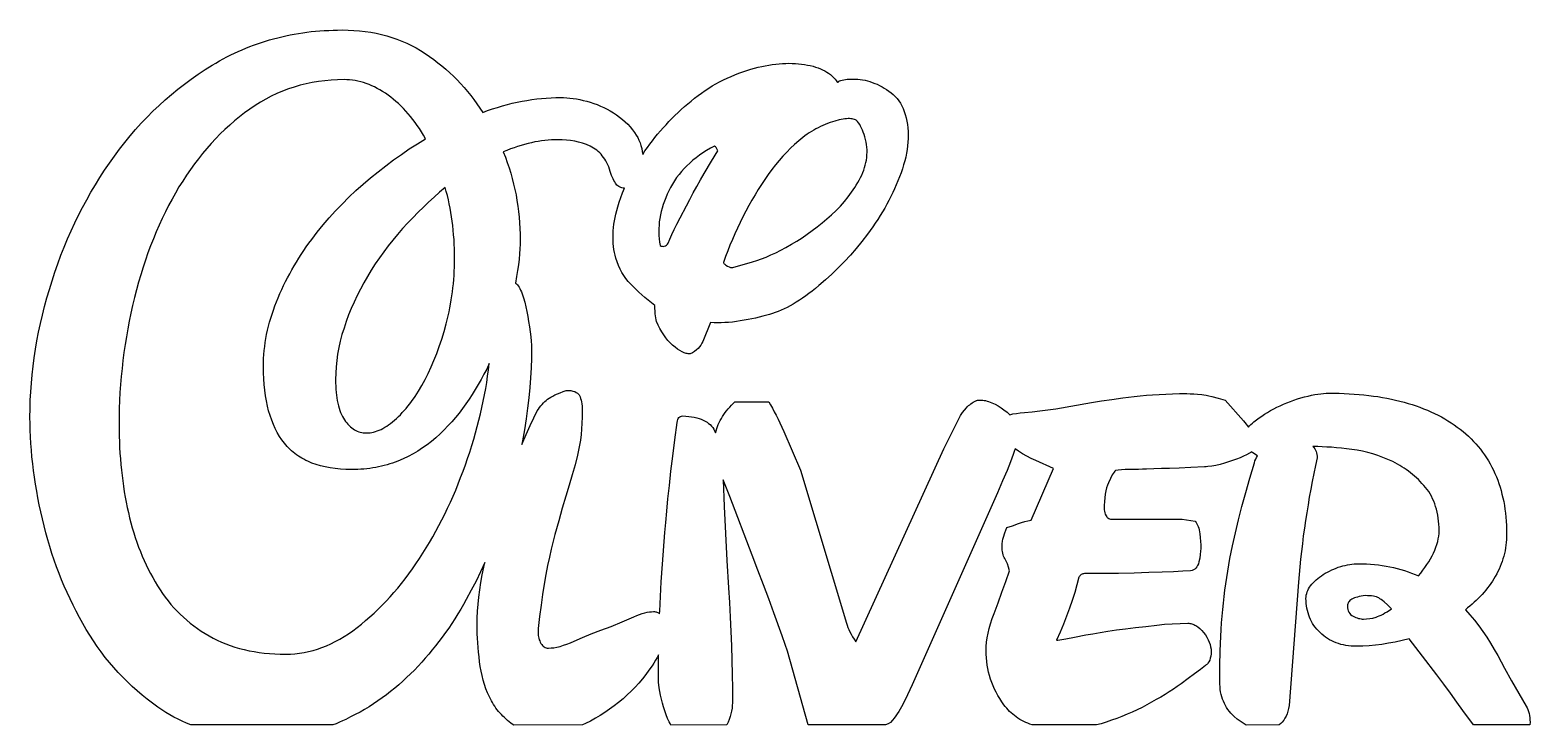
# Model space of a CAD drawing. Extents: x 6 to 176, y 4 to 82.
import ezdxf

# ---------------------------------------------------------------- set-up
doc = ezdxf.new("R2010")
doc.units = 0
doc.layers.add('CAMADA_1', color=18, linetype='CONTINUOUS')

msp = doc.modelspace()

# ---------------------------------------------------------------- linework, layer by layer
at = {"layer": 'CAMADA_1'}
for points in [[(57.44, 22.12), (56.95, 21.06), (56.44, 20.01), (55.9, 18.97), (55.34, 17.93), (55.03, 17.37), (54.71, 16.82), (54.38, 16.28), (54.04, 15.74), (53.7, 15.21), (53.35, 14.69), (52.99, 14.18), (52.62, 13.67), (52.25, 13.18), (51.87, 12.69), (51.49, 12.21), (51.1, 11.74), (50.7, 11.27), (50.29, 10.81), (49.88, 10.36), (49.46, 9.92), (49.03, 9.49), (48.59, 9.07), (48.15, 8.66), (47.7, 8.26), (47.24, 7.87), (46.77, 7.5), (46.3, 7.13), (45.82, 6.78), (45.33, 6.44), (44.84, 6.1), (44.34, 5.78), (43.83, 5.48), (43.31, 5.18), (42.78, 4.89), (42.25, 4.62), (41.71, 4.35), (41.34, 4.18), (40.97, 4.02), (40.6, 3.86), (40.22, 3.72), (24.17, 3.72), (23.68, 3.92), (23.19, 4.14), (22.72, 4.37), (22.25, 4.61), (21.78, 4.87), (21.33, 5.14), (20.88, 5.43), (20.44, 5.73), (19.83, 6.17), (19.23, 6.62), (18.65, 7.09), (18.08, 7.57), (17.52, 8.07), (16.98, 8.59), (16.45, 9.11), (15.94, 9.66), (15.44, 10.21), (14.95, 10.79), (14.48, 11.37), (14.02, 11.98), (13.57, 12.59), (13.14, 13.23), (12.72, 13.87), (12.32, 14.54), (11.93, 15.21), (11.55, 15.89), (11.18, 16.58), (10.83, 17.28), (10.49, 17.98), (10.16, 18.7), (9.84, 19.42), (9.53, 20.15), (9.24, 20.88), (8.96, 21.63), (8.7, 22.38), (8.44, 23.14), (8.2, 23.91), (7.97, 24.69), (7.75, 25.47), (7.55, 26.26), (7.35, 27.06), (7.17, 27.85), (7, 28.63), (6.85, 29.42), (6.71, 30.2), (6.58, 30.98), (6.46, 31.75), (6.35, 32.52), (6.26, 33.29), (6.18, 34.05), (6.11, 34.81), (6.05, 35.57), (6.01, 36.33), (5.98, 37.08), (5.96, 37.82), (5.95, 38.57), (5.96, 39.52), (5.99, 40.48), (6.04, 41.44), (6.11, 42.4), (6.2, 43.36), (6.3, 44.32), (6.43, 45.28), (6.58, 46.25), (6.74, 47.21), (6.93, 48.18), (7.13, 49.15), (7.36, 50.12), (7.6, 51.09), (7.86, 52.06), (8.15, 53.03), (8.45, 54.01), (8.77, 54.98), (9.1, 55.93), (9.45, 56.88), (9.82, 57.81), (10.21, 58.74), (10.61, 59.65), (11.02, 60.55), (11.46, 61.43), (11.91, 62.31), (12.37, 63.17), (12.85, 64.03), (13.35, 64.87), (13.86, 65.7), (14.39, 66.52), (14.94, 67.32), (15.5, 68.12), (16.08, 68.9), (16.67, 69.66), (17.28, 70.4), (17.91, 71.13), (18.55, 71.84), (19.2, 72.52), (19.87, 73.2), (20.56, 73.85), (21.26, 74.48), (21.97, 75.1), (22.7, 75.7), (23.45, 76.27), (24.21, 76.84), (24.99, 77.38), (25.78, 77.9), (26.59, 78.41), (27, 78.65), (27.41, 78.89), (27.83, 79.12), (28.25, 79.34), (28.67, 79.56), (29.1, 79.76), (29.52, 79.96), (29.96, 80.15), (30.39, 80.33), (30.83, 80.51), (31.27, 80.68), (31.72, 80.83), (32.16, 80.99), (32.61, 81.13), (33.07, 81.27), (33.53, 81.39), (33.99, 81.51), (34.45, 81.63), (34.92, 81.73), (35.39, 81.83), (35.86, 81.92), (36.34, 82), (36.82, 82.07), (37.3, 82.14), (37.79, 82.2), (38.28, 82.25), (38.77, 82.29), (39.27, 82.33), (39.77, 82.35), (40.27, 82.37), (40.78, 82.38), (41.29, 82.39), (41.96, 82.38), (42.62, 82.35), (43.26, 82.3), (43.9, 82.22), (44.53, 82.13), (45.14, 82.02), (45.75, 81.88), (46.34, 81.73), (46.92, 81.55), (47.49, 81.35), (48.05, 81.13), (48.6, 80.9), (49.13, 80.64), (49.66, 80.36), (50.17, 80.06), (50.68, 79.74), (51.17, 79.4), (51.65, 79.05), (52.12, 78.69), (52.58, 78.32), (53.02, 77.94), (53.46, 77.55), (53.88, 77.15), (54.3, 76.74), (54.7, 76.32), (55.09, 75.88), (55.47, 75.44), (55.84, 74.98), (56.2, 74.52), (56.54, 74.04), (56.88, 73.55), (57.2, 73.05), (57.76, 73.26), (58.31, 73.45), (58.87, 73.63), (59.43, 73.79), (59.99, 73.95), (60.54, 74.09), (61.1, 74.21), (61.66, 74.32), (62.21, 74.42), (62.76, 74.51), (63.31, 74.58), (63.86, 74.64), (64.4, 74.69), (64.94, 74.72), (65.47, 74.74), (66.01, 74.75), (66.35, 74.74), (66.71, 74.72), (67.07, 74.69), (67.44, 74.64), (67.81, 74.58), (68.2, 74.51), (68.58, 74.42), (68.98, 74.32), (69.37, 74.21), (69.76, 74.08), (70.15, 73.94), (70.53, 73.78), (70.9, 73.61), (71.28, 73.42), (71.64, 73.22), (72, 73), (72.35, 72.77), (72.69, 72.52), (73.01, 72.26), (73.31, 71.99), (73.61, 71.71), (73.88, 71.41), (74.14, 71.1), (74.39, 70.77), (74.57, 70.5), (74.74, 70.21), (74.88, 69.92), (75.01, 69.62), (75.11, 69.3), (75.2, 68.98), (75.26, 68.65), (75.31, 68.31), (75.57, 68.71), (75.85, 69.09), (76.12, 69.48), (76.41, 69.85), (76.7, 70.22), (77, 70.59), (77.31, 70.96), (77.63, 71.31), (77.95, 71.67), (78.28, 72.02), (78.62, 72.37), (78.96, 72.71), (79.32, 73.05), (79.67, 73.38), (80.04, 73.71), (80.41, 74.03), (80.8, 74.35), (81.18, 74.66), (81.57, 74.96), (81.97, 75.25), (82.37, 75.53), (82.78, 75.79), (83.19, 76.05), (83.6, 76.29), (84.02, 76.52), (84.45, 76.74), (84.88, 76.95), (85.31, 77.14), (85.75, 77.33), (86.19, 77.5), (86.64, 77.66), (87.09, 77.81), (87.54, 77.95), (87.96, 78.06), (88.38, 78.17), (88.78, 78.26), (89.19, 78.34), (89.58, 78.42), (89.98, 78.48), (90.37, 78.53), (90.75, 78.56), (91.13, 78.59), (91.5, 78.61), (91.87, 78.62), (92.23, 78.61), (92.59, 78.6), (92.94, 78.57), (93.29, 78.53), (93.63, 78.48), (93.96, 78.42), (94.28, 78.36), (94.59, 78.28), (94.88, 78.19), (95.16, 78.1), (95.43, 78), (95.68, 77.88), (95.92, 77.76), (96.15, 77.63), (96.36, 77.49), (96.56, 77.34), (96.74, 77.18), (96.92, 77.02), (97.08, 76.84), (97.22, 76.66), (97.36, 76.46), (97.4, 76.48), (97.44, 76.5), (97.47, 76.53), (97.49, 76.56), (97.52, 76.59), (97.57, 76.62), (97.64, 76.65), (97.73, 76.68), (97.89, 76.72), (98.07, 76.76), (98.26, 76.79), (98.46, 76.81), (98.9, 76.83), (99.4, 76.83), (99.67, 76.82), (99.94, 76.79), (100.2, 76.75), (100.48, 76.7), (100.75, 76.63), (101.03, 76.55), (101.3, 76.46), (101.58, 76.35), (101.86, 76.24), (102.13, 76.1), (102.4, 75.96), (102.66, 75.81), (102.92, 75.64), (103.17, 75.47), (103.42, 75.28), (103.66, 75.07), (103.89, 74.86), (104.11, 74.62), (104.3, 74.37), (104.48, 74.1), (104.64, 73.8), (104.79, 73.49), (104.92, 73.17), (105.03, 72.82), (105.13, 72.45), (105.21, 72.07), (105.27, 71.69), (105.32, 71.3), (105.35, 70.9), (105.36, 70.5), (105.36, 70.1), (105.33, 69.69), (105.3, 69.28), (105.24, 68.86), (105.17, 68.43), (105.08, 68), (104.97, 67.56), (104.85, 67.12), (104.71, 66.67), (104.55, 66.22), (104.38, 65.77), (104.2, 65.32), (104.01, 64.87), (103.82, 64.42), (103.61, 63.98), (103.39, 63.54), (103.17, 63.1), (102.94, 62.67), (102.7, 62.23), (102.44, 61.8), (102.18, 61.38), (101.92, 60.95), (101.64, 60.53), (101.35, 60.11), (101.06, 59.69), (100.75, 59.28), (100.12, 58.46), (99.48, 57.67), (98.82, 56.91), (98.14, 56.17), (97.44, 55.45), (96.73, 54.76), (96, 54.09), (95.25, 53.45), (94.88, 53.14), (94.5, 52.84), (94.13, 52.56), (93.77, 52.3), (93.41, 52.04), (93.05, 51.8), (92.7, 51.58), (92.34, 51.37), (92, 51.17), (91.66, 50.99), (91.32, 50.82), (90.98, 50.67), (90.65, 50.53), (90.32, 50.4), (90, 50.29), (89.68, 50.19), (88.9, 49.98), (88.08, 49.78), (87.23, 49.61), (86.35, 49.45), (85.91, 49.39), (85.47, 49.33), (85.04, 49.29), (84.62, 49.26), (84.2, 49.24), (83.79, 49.23), (83.39, 49.24), (82.99, 49.26), (82.11, 47.13), (82.01, 46.92), (81.89, 46.71), (81.74, 46.52), (81.58, 46.34), (81.39, 46.17), (81.18, 46.01), (80.95, 45.86), (80.69, 45.73), (80.58, 45.73), (80.47, 45.74), (80.36, 45.75), (80.24, 45.78), (80, 45.85), (79.76, 45.95), (79.5, 46.09), (79.24, 46.26), (78.98, 46.47), (78.7, 46.7), (78.43, 46.96), (78.17, 47.24), (77.92, 47.55), (77.69, 47.87), (77.47, 48.22), (77.26, 48.58), (77.06, 48.97), (76.88, 49.38), (76.83, 49.59), (76.79, 49.81), (76.75, 50.04), (76.73, 50.27), (76.69, 51.2), (76.3, 51.5), (75.93, 51.8), (75.57, 52.11), (75.22, 52.41), (74.89, 52.71), (74.56, 53.01), (74.25, 53.31), (73.95, 53.61), (73.67, 53.92), (73.41, 54.25), (73.17, 54.59), (72.95, 54.95), (72.75, 55.33), (72.57, 55.72), (72.41, 56.13), (72.28, 56.56), (72.19, 56.88), (72.12, 57.2), (72.06, 57.54), (72.02, 57.87), (71.98, 58.22), (71.96, 58.57), (71.96, 58.92), (71.96, 59.28), (71.98, 59.65), (72.02, 60.02), (72.06, 60.39), (72.12, 60.77), (72.19, 61.16), (72.28, 61.55), (72.38, 61.95), (72.49, 62.36), (72.65, 62.89), (72.83, 63.42), (73.03, 63.95), (73.24, 64.48), (73.09, 64.5), (72.95, 64.53), (72.82, 64.57), (72.7, 64.63), (72.59, 64.69), (72.49, 64.76), (72.4, 64.84), (72.32, 64.93), (72.23, 65.06), (72.14, 65.2), (72.05, 65.36), (71.96, 65.53), (71.79, 65.92), (71.63, 66.37), (71.55, 66.63), (71.46, 66.88), (71.36, 67.11), (71.25, 67.34), (71.13, 67.56), (71.01, 67.76), (70.88, 67.96), (70.74, 68.14), (70.59, 68.32), (70.44, 68.48), (70.28, 68.63), (70.11, 68.77), (69.93, 68.91), (69.74, 69.02), (69.55, 69.13), (69.35, 69.23), (68.93, 69.41), (68.5, 69.56), (68.06, 69.68), (67.61, 69.79), (67.15, 69.87), (66.67, 69.93), (66.19, 69.96), (65.69, 69.97), (65.33, 69.97), (64.97, 69.95), (64.6, 69.93), (64.23, 69.89), (63.86, 69.84), (63.48, 69.78), (63.1, 69.71), (62.72, 69.63), (62.33, 69.54), (61.94, 69.44), (61.55, 69.32), (61.15, 69.2), (60.75, 69.06), (60.35, 68.92), (59.94, 68.76), (59.53, 68.6), (59.77, 68), (59.98, 67.4), (60.18, 66.79), (60.37, 66.18), (60.54, 65.57), (60.7, 64.95), (60.84, 64.34), (60.97, 63.71), (61.08, 63.09), (61.18, 62.46), (61.26, 61.83), (61.33, 61.19), (61.38, 60.56), (61.41, 59.92), (61.44, 59.27), (61.44, 58.62), (61.44, 58.13), (61.41, 57.6), (61.37, 57.04), (61.31, 56.45), (61.24, 55.82), (61.15, 55.16), (61.04, 54.47), (60.91, 53.74), (61.02, 53.65), (61.12, 53.55), (61.22, 53.42), (61.31, 53.28), (61.4, 53.12), (61.49, 52.94), (61.58, 52.74), (61.66, 52.52), (61.81, 52.06), (61.95, 51.57), (62.07, 51.05), (62.19, 50.51), (62.29, 49.94), (62.39, 49.38), (62.48, 48.8), (62.56, 48.22), (62.63, 47.67), (62.68, 47.16), (62.71, 46.71), (62.72, 46.31), (62.71, 45.24), (62.67, 44.15), (62.61, 43.03), (62.52, 41.9), (62.41, 40.74), (62.27, 39.56), (62.11, 38.36), (61.92, 37.14), (61.78, 36.29), (61.62, 35.45), (62.1, 36.59), (62.56, 37.6), (62.98, 38.49), (63.37, 39.26), (63.5, 39.46), (63.64, 39.66), (63.78, 39.84), (63.93, 40.01), (64.07, 40.17), (64.22, 40.32), (64.38, 40.46), (64.54, 40.58), (64.71, 40.7), (64.91, 40.83), (65.13, 40.95), (65.38, 41.08), (65.66, 41.2), (65.97, 41.33), (66.3, 41.46), (66.66, 41.59), (66.94, 41.58), (67.19, 41.56), (67.41, 41.51), (67.61, 41.45), (67.78, 41.36), (67.86, 41.32), (67.93, 41.26), (67.99, 41.21), (68.05, 41.15), (68.1, 41.08), (68.14, 41.01), (68.22, 40.85), (68.28, 40.68), (68.34, 40.49), (68.38, 40.28), (68.42, 40.05), (68.44, 39.81), (68.46, 39.54), (68.46, 39.26), (68.45, 38.55), (68.43, 37.87), (68.39, 37.21), (68.33, 36.58), (68.25, 35.97), (68.16, 35.38), (68.05, 34.81), (67.93, 34.27), (67.65, 33.18), (67.33, 32.04), (66.99, 30.85), (66.6, 29.6), (66.2, 28.27), (65.8, 26.83), (65.38, 25.28), (64.96, 23.61), (64.75, 22.71), (64.55, 21.75), (64.35, 20.73), (64.16, 19.64), (63.98, 18.49), (63.81, 17.27), (63.64, 15.99), (63.47, 14.64), (63.47, 14.22), (63.48, 14.04), (63.49, 13.86), (63.52, 13.69), (63.55, 13.53), (63.6, 13.37), (63.65, 13.22), (63.72, 13.08), (63.79, 12.95), (63.88, 12.82), (63.96, 12.71), (64.06, 12.62), (64.16, 12.55), (64.27, 12.49), (64.39, 12.45), (64.51, 12.42), (64.64, 12.41), (64.94, 12.43), (65.26, 12.46), (65.6, 12.53), (65.95, 12.61), (66.33, 12.73), (66.72, 12.86), (67.13, 13.02), (67.56, 13.21), (68.48, 13.61), (69.48, 14.02), (70.57, 14.43), (71.75, 14.85), (72.97, 15.4), (74.3, 15.97), (74.63, 16.11), (74.95, 16.22), (75.26, 16.32), (75.54, 16.41), (75.81, 16.47), (76.07, 16.52), (76.3, 16.54), (76.52, 16.55), (76.63, 16.55), (76.74, 16.54), (76.83, 16.52), (76.92, 16.49), (77.01, 16.45), (77.09, 16.4), (77.16, 16.35), (77.23, 16.29), (77.24, 16.58), (77.4, 19.92), (77.56, 21.9), (77.82, 25.49), (77.91, 26.65), (78.03, 27.92), (78.17, 29.31), (78.33, 30.81), (78.51, 32.43), (78.72, 34.16), (78.95, 36), (79.2, 37.96), (79.24, 38.13), (79.28, 38.28), (79.34, 38.41), (79.41, 38.52), (79.5, 38.6), (79.6, 38.65), (79.71, 38.69), (79.84, 38.7), (80.19, 38.68), (80.52, 38.65), (80.84, 38.61), (81.14, 38.56), (81.42, 38.49), (81.69, 38.41), (81.94, 38.32), (82.17, 38.22), (82.39, 38.11), (82.59, 37.99), (82.77, 37.85), (82.94, 37.71), (83.09, 37.55), (83.23, 37.38), (83.35, 37.2), (83.45, 37), (83.54, 36.78), (83.61, 37.03), (83.69, 37.27), (83.77, 37.5), (83.87, 37.74), (83.98, 37.97), (84.09, 38.2), (84.22, 38.42), (84.35, 38.64), (84.49, 38.86), (84.65, 39.07), (84.81, 39.28), (84.98, 39.49), (85.16, 39.7), (85.35, 39.9), (85.54, 40.1), (85.75, 40.29), (89.57, 40.29), (89.78, 39.94), (90, 39.57), (90.21, 39.18), (90.42, 38.77), (90.63, 38.34), (90.84, 37.9), (91.27, 36.95), (93.18, 32.55), (98.38, 15.25), (98.44, 15.01), (98.52, 14.76), (98.63, 14.51), (98.75, 14.24), (98.89, 13.98), (99.05, 13.7), (99.24, 13.42), (99.44, 13.13), (109.41, 34.99), (111.11, 38.38), (111.3, 38.74), (111.51, 39.07), (111.73, 39.36), (111.96, 39.63), (112.08, 39.75), (112.2, 39.87), (112.33, 39.97), (112.46, 40.07), (112.6, 40.17), (112.73, 40.25), (112.88, 40.33), (113.02, 40.4), (113.05, 40.42), (113.09, 40.44), (113.21, 40.48), (113.36, 40.5), (113.55, 40.5), (113.69, 40.5), (113.83, 40.48), (113.98, 40.46), (114.13, 40.43), (114.3, 40.38), (114.47, 40.33), (114.82, 40.19), (115.19, 40.02), (115.54, 39.83), (115.88, 39.62), (116.2, 39.39), (116.55, 39.11), (116.88, 38.83), (117.22, 38.92), (117.61, 38.99), (118.05, 39.05), (118.54, 39.1), (119.4, 39.17), (120.27, 39.26), (121.17, 39.38), (122.09, 39.52), (126.12, 40.21), (127.24, 40.4), (128.42, 40.57), (129.65, 40.74), (130.95, 40.9), (131.62, 40.98), (132.32, 41.04), (133.03, 41.1), (133.76, 41.14), (134.51, 41.18), (135.29, 41.2), (136.08, 41.22), (136.89, 41.22), (137.28, 41.21), (137.69, 41.19), (138.13, 41.16), (138.59, 41.12), (138.84, 41.08), (139.11, 41.04), (139.41, 40.98), (139.73, 40.9), (140.44, 40.72), (141.24, 40.48), (143.31, 38.14), (143.62, 37.78), (143.75, 37.6), (143.88, 37.42), (144.01, 37.58), (144.16, 37.73), (144.32, 37.89), (144.5, 38.04), (144.79, 38.26), (145.08, 38.48), (145.39, 38.69), (145.71, 38.9), (146.04, 39.1), (146.38, 39.3), (146.74, 39.49), (147.1, 39.68), (147.48, 39.86), (147.86, 40.03), (148.24, 40.19), (148.63, 40.35), (149.02, 40.49), (149.42, 40.62), (149.82, 40.74), (150.23, 40.85), (150.63, 40.95), (151.02, 41.04), (151.38, 41.11), (151.73, 41.17), (152.06, 41.21), (152.37, 41.25), (152.66, 41.27), (152.94, 41.27), (153.54, 41.27), (154.13, 41.26), (154.71, 41.24), (155.28, 41.21), (155.85, 41.17), (156.4, 41.13), (156.95, 41.08), (157.49, 41.02), (158.02, 40.95), (158.54, 40.88), (159.06, 40.79), (159.56, 40.7), (160.06, 40.6), (160.54, 40.49), (161.02, 40.38), (161.49, 40.25), (161.95, 40.12), (162.41, 39.98), (162.85, 39.83), (163.29, 39.68), (163.71, 39.51), (164.13, 39.34), (164.54, 39.16), (164.94, 38.98), (165.34, 38.78), (165.72, 38.58), (166.1, 38.37), (166.46, 38.15), (166.82, 37.92), (167.17, 37.68), (167.51, 37.44), (167.85, 37.19), (168.17, 36.93), (168.48, 36.66), (168.78, 36.39), (169.08, 36.11), (169.36, 35.82), (169.63, 35.53), (169.89, 35.23), (170.14, 34.92), (170.38, 34.6), (170.61, 34.28), (170.84, 33.95), (171.05, 33.61), (171.25, 33.27), (171.44, 32.91), (171.61, 32.56), (171.78, 32.19), (171.94, 31.82), (172.09, 31.44), (172.23, 31.05), (172.36, 30.65), (172.48, 30.25), (172.58, 29.84), (172.68, 29.43), (172.77, 29), (172.85, 28.57), (172.91, 28.13), (172.97, 27.69), (173.02, 27.24), (173.05, 26.78), (173.08, 26.31), (173.09, 25.84), (173.1, 25.36), (173.09, 25.03), (173.08, 24.7), (173.05, 24.38), (173.02, 24.06), (172.97, 23.75), (172.92, 23.44), (172.85, 23.13), (172.78, 22.83), (172.69, 22.53), (172.6, 22.23), (172.5, 21.94), (172.38, 21.65), (172.26, 21.36), (172.12, 21.08), (171.98, 20.81), (171.82, 20.53), (171.66, 20.26), (171.49, 20), (171.32, 19.74), (171.13, 19.48), (170.95, 19.23), (170.75, 18.98), (170.55, 18.74), (170.34, 18.5), (170.12, 18.27), (169.9, 18.04), (169.67, 17.82), (169.44, 17.6), (169.19, 17.38), (168.95, 17.17), (168.69, 16.97), (168.43, 16.76), (168.95, 16.17), (169.45, 15.56), (169.94, 14.94), (170.4, 14.3), (170.85, 13.64), (171.28, 12.97), (171.7, 12.27), (172.09, 11.57), (172.87, 10.13), (173.67, 8.7), (174.49, 7.27), (175.33, 5.84), (175.42, 5.65), (175.51, 5.45), (175.58, 5.23), (175.64, 5.01), (175.69, 4.78), (175.72, 4.54), (175.74, 4.29), (175.75, 4.03), (175.74, 3.72), (169.34, 3.72), (168.16, 5.36), (167.48, 6.31), (166.76, 7.3), (166, 8.32), (165.19, 9.39), (163.59, 11.5), (162.06, 13.48), (161.27, 13.28), (160.5, 13.1), (159.74, 12.96), (158.99, 12.84), (158.25, 12.75), (157.53, 12.68), (156.82, 12.64), (156.12, 12.63), (155.81, 12.63), (155.5, 12.65), (155.2, 12.68), (154.91, 12.72), (154.62, 12.78), (154.35, 12.84), (154.08, 12.92), (153.81, 13.01), (153.56, 13.11), (153.31, 13.23), (153.07, 13.35), (152.84, 13.49), (152.61, 13.64), (152.4, 13.8), (152.19, 13.98), (151.98, 14.17), (151.79, 14.36), (151.61, 14.56), (151.44, 14.77), (151.29, 14.98), (151.14, 15.2), (151.01, 15.43), (150.9, 15.66), (150.79, 15.9), (150.7, 16.15), (150.62, 16.4), (150.55, 16.66), (150.49, 16.92), (150.45, 17.19), (150.42, 17.47), (150.4, 17.75), (150.39, 18.04), (150.4, 18.22), (150.42, 18.41), (150.47, 18.59), (150.52, 18.77), (150.6, 18.95), (150.69, 19.12), (150.8, 19.3), (150.92, 19.47), (151.06, 19.64), (151.21, 19.81), (151.37, 19.97), (151.55, 20.13), (151.73, 20.29), (151.93, 20.45), (152.13, 20.6), (152.35, 20.74), (152.58, 20.89), (152.82, 21.02), (153.05, 21.14), (153.3, 21.26), (153.54, 21.37), (153.8, 21.47), (154.05, 21.56), (154.32, 21.65), (154.58, 21.72), (154.84, 21.78), (155.1, 21.84), (155.35, 21.88), (155.6, 21.92), (155.85, 21.94), (156.09, 21.96), (156.33, 21.96), (156.79, 21.96), (157.25, 21.94), (157.7, 21.92), (158.15, 21.88), (158.59, 21.83), (159.03, 21.77), (159.46, 21.7), (159.89, 21.62), (160.31, 21.53), (160.73, 21.42), (161.14, 21.31), (161.55, 21.19), (161.95, 21.05), (162.34, 20.91), (162.74, 20.75), (163.12, 20.58), (163.38, 20.9), (163.63, 21.22), (163.86, 21.55), (164.08, 21.87), (164.28, 22.2), (164.48, 22.52), (164.66, 22.85), (164.82, 23.18), (164.97, 23.51), (165.1, 23.84), (165.21, 24.16), (165.3, 24.47), (165.37, 24.78), (165.42, 25.08), (165.45, 25.38), (165.46, 25.68), (165.45, 26.06), (165.43, 26.43), (165.4, 26.79), (165.36, 27.14), (165.31, 27.48), (165.24, 27.81), (165.16, 28.14), (165.07, 28.45), (164.97, 28.75), (164.86, 29.05), (164.73, 29.33), (164.59, 29.61), (164.44, 29.87), (164.28, 30.13), (164.11, 30.37), (163.92, 30.61), (163.72, 30.84), (163.52, 31.06), (163.32, 31.28), (163.11, 31.49), (162.9, 31.69), (162.68, 31.89), (162.45, 32.08), (162.22, 32.27), (161.99, 32.45), (161.75, 32.62), (161.5, 32.79), (161.25, 32.95), (161, 33.1), (160.74, 33.25), (160.48, 33.39), (160.21, 33.53), (159.66, 33.78), (159.1, 34.01), (158.54, 34.22), (157.96, 34.4), (157.38, 34.56), (156.79, 34.7), (156.2, 34.82), (155.59, 34.91), (154.99, 34.98), (154.4, 35.05), (153.83, 35.1), (153.28, 35.15), (152.75, 35.18), (152.23, 35.21), (151.73, 35.22), (151.24, 35.23), (151.16, 35.23), (151.28, 35.11), (151.38, 34.98), (151.47, 34.84), (151.54, 34.68), (151.59, 34.52), (151.63, 34.35), (151.66, 34.16), (151.66, 33.96), (151.47, 33.07), (151.28, 32.18), (151.11, 31.29), (150.94, 30.4), (150.77, 29.51), (150.62, 28.63), (150.48, 27.74), (150.34, 26.86), (150.21, 25.98), (150.09, 25.11), (149.98, 24.23), (149.87, 23.36), (149.78, 22.48), (149.69, 21.61), (149.61, 20.75), (149.54, 19.88), (148.48, 5.91), (148.42, 5.58), (148.34, 5.27), (148.25, 4.98), (148.14, 4.72), (148.01, 4.47), (147.87, 4.25), (147.7, 4.05), (147.53, 3.87), (147.35, 3.72), (143.62, 3.71), (143.28, 3.91), (142.94, 4.13), (142.61, 4.38), (142.27, 4.66), (142.08, 4.85), (141.89, 5.05), (141.72, 5.25), (141.56, 5.46), (141.41, 5.68), (141.27, 5.91), (141.15, 6.15), (141.04, 6.39), (140.95, 6.64), (140.86, 6.91), (140.79, 7.17), (140.73, 7.45), (140.69, 7.73), (140.66, 8.03), (140.64, 8.33), (140.63, 8.64), (140.64, 10.41), (140.68, 12.11), (140.75, 13.74), (140.79, 14.52), (140.84, 15.28), (140.9, 16.03), (140.97, 16.77), (141.04, 17.51), (141.12, 18.25), (141.21, 18.97), (141.31, 19.7), (141.42, 20.42), (141.53, 21.13), (141.66, 21.84), (141.79, 22.56), (142.08, 24), (142.4, 25.45), (142.75, 26.92), (143.14, 28.43), (143.57, 30.02), (144.05, 31.67), (144.56, 33.39), (144.62, 33.61), (144.7, 33.81), (144.79, 34), (144.9, 34.19), (144.72, 34.3), (144.55, 34.41), (144.39, 34.53), (144.25, 34.65), (144.13, 34.57), (144, 34.48), (143.67, 34.3), (143.31, 34.13), (142.93, 33.96), (142.52, 33.79), (142.08, 33.64), (141.63, 33.49), (141.15, 33.35), (140.66, 33.21), (140.17, 33.09), (139.72, 33.01), (139.3, 32.96), (139.1, 32.95), (138.91, 32.95), (137.34, 32.85), (136.04, 32.79), (134.96, 32.75), (134.03, 32.73), (133.18, 32.72), (132.33, 32.68), (131.89, 32.66), (131.43, 32.64), (130.42, 32.63), (129.92, 32.62), (129.49, 32.6), (129.13, 32.57), (128.83, 32.52), (128.75, 32.43), (128.66, 32.32), (128.57, 32.18), (128.47, 32.02), (128.26, 31.63), (128.03, 31.14), (127.92, 30.86), (127.82, 30.55), (127.74, 30.21), (127.67, 29.84), (127.62, 29.44), (127.58, 29.01), (127.56, 28.55), (127.55, 28.06), (127.57, 27.9), (127.61, 27.73), (127.67, 27.56), (127.77, 27.38), (127.83, 27.29), (127.89, 27.21), (127.97, 27.15), (128.06, 27.1), (128.16, 27.06), (128.26, 27.03), (128.38, 27.01), (128.51, 27), (136.36, 27), (137.85, 26.79), (137.95, 26.65), (138.04, 26.5), (138.12, 26.34), (138.19, 26.17), (138.25, 25.98), (138.3, 25.79), (138.35, 25.58), (138.38, 25.36), (138.42, 24.92), (138.46, 24.5), (138.48, 24.1), (138.48, 23.71), (138.47, 23.38), (138.43, 23.01), (138.36, 22.61), (138.27, 22.18), (138.21, 21.96), (138.13, 21.78), (138.04, 21.61), (137.93, 21.47), (137.8, 21.36), (137.65, 21.27), (137.49, 21.21), (137.32, 21.17), (136.46, 21.12), (135.39, 21.06), (134.1, 21.01), (132.59, 20.96), (130.93, 20.91), (129.16, 20.88), (127.29, 20.86), (125.33, 20.85), (125.22, 20.84), (125.13, 20.82), (125.04, 20.79), (124.96, 20.74), (124.88, 20.68), (124.81, 20.61), (124.75, 20.53), (124.69, 20.43), (124.46, 19.57), (124.21, 18.7), (123.93, 17.82), (123.63, 16.92), (123.3, 16.02), (122.94, 15.12), (122.55, 14.22), (122.14, 13.32), (122.29, 13.33), (122.51, 13.35), (123.19, 13.46), (124.18, 13.65), (125.49, 13.9), (126.25, 14.05), (127.08, 14.19), (127.98, 14.33), (128.95, 14.47), (129.98, 14.61), (131.09, 14.75), (132.26, 14.88), (133.5, 15.01), (134.36, 15.11), (135.25, 15.17), (136.14, 15.21), (137, 15.23), (137.12, 15.22), (137.23, 15.21), (137.35, 15.19), (137.47, 15.16), (137.58, 15.12), (137.7, 15.08), (137.81, 15.02), (137.93, 14.96), (138.15, 14.81), (138.37, 14.63), (138.59, 14.41), (138.8, 14.17), (139, 13.9), (139.17, 13.64), (139.32, 13.37), (139.44, 13.1), (139.53, 12.84), (139.6, 12.57), (139.64, 12.31), (139.65, 12.04), (139.64, 11.76), (139.61, 11.51), (139.56, 11.27), (139.49, 11.06), (139.4, 10.87), (139.29, 10.71), (139.23, 10.64), (139.16, 10.57), (139.09, 10.51), (139.01, 10.45), (138.44, 10), (137.79, 9.51), (137.06, 8.97), (136.26, 8.38), (135.82, 8.08), (135.38, 7.78), (134.91, 7.48), (134.44, 7.18), (133.95, 6.88), (133.44, 6.58), (132.92, 6.29), (132.38, 6), (131.83, 5.71), (131.28, 5.44), (130.71, 5.17), (130.14, 4.92), (129.56, 4.68), (128.97, 4.45), (128.37, 4.24), (127.77, 4.03), (127.22, 3.86), (126.66, 3.72), (119.39, 3.72), (119.14, 3.8), (118.9, 3.9), (118.67, 4), (118.44, 4.11), (118.22, 4.22), (118, 4.35), (117.79, 4.48), (117.59, 4.62), (117.39, 4.77), (117.2, 4.92), (117.02, 5.08), (116.84, 5.25), (116.67, 5.42), (116.51, 5.61), (116.35, 5.8), (116.2, 6), (115.96, 6.34), (115.73, 6.7), (115.52, 7.05), (115.32, 7.42), (115.14, 7.78), (114.97, 8.15), (114.82, 8.53), (114.69, 8.91), (114.57, 9.3), (114.47, 9.69), (114.38, 10.09), (114.31, 10.49), (114.26, 10.9), (114.22, 11.31), (114.19, 11.73), (114.19, 12.15), (114.2, 12.61), (114.24, 13.09), (114.31, 13.58), (114.41, 14.1), (114.54, 14.63), (114.69, 15.18), (114.88, 15.75), (115.09, 16.34), (115.54, 17.54), (115.98, 18.74), (116.41, 19.95), (116.84, 21.17), (116.73, 21.57), (116.6, 21.94), (116.46, 22.26), (116.39, 22.41), (116.31, 22.55), (116.23, 22.69), (116.17, 22.83), (116.11, 22.99), (116.07, 23.16), (116.03, 23.34), (116.01, 23.52), (115.99, 23.72), (115.99, 23.93), (116, 24.23), (116.03, 24.51), (116.08, 24.76), (116.15, 24.99), (116.32, 25.47), (116.52, 26.05), (117.17, 26.27), (117.85, 26.53), (118.19, 26.65), (118.55, 26.75), (118.91, 26.83), (119.28, 26.9), (121.83, 32.73), (119.81, 33.64), (119.29, 33.88), (118.79, 34.14), (118.31, 34.41), (117.85, 34.7), (117.46, 34.96), (117.37, 34.66), (117.26, 34.35), (116.95, 33.52), (116.55, 32.52), (116.05, 31.35), (115.46, 30), (105.81, 8.25), (105.27, 7.11), (104.74, 6.02), (104.61, 5.76), (104.46, 5.5), (104.3, 5.24), (104.13, 4.99), (103.96, 4.74), (103.77, 4.49), (103.57, 4.25), (103.36, 4.01), (103.08, 3.85), (102.79, 3.72), (94.04, 3.72), (91.69, 12.07), (91.44, 12.82), (91.1, 13.79), (90.16, 16.42), (89.58, 17.98), (88.99, 19.59), (88.36, 21.24), (87.71, 22.94), (85.17, 29.58), (84.43, 31.47), (84.55, 28.44), (84.69, 25.39), (84.85, 22.32), (85.04, 19.23), (85.14, 17.58), (85.22, 15.93), (85.3, 14.3), (85.36, 12.67), (85.4, 11.05), (85.44, 9.43), (85.46, 7.83), (85.46, 6.23), (85.45, 5.92), (85.42, 5.6), (85.37, 5.29), (85.3, 4.97), (85.21, 4.66), (85.1, 4.35), (84.97, 4.05), (84.83, 3.74), (84.81, 3.72), (78.49, 3.71), (78.4, 3.87), (78.3, 4.06), (78.12, 4.46), (77.96, 4.88), (77.8, 5.31), (77.66, 5.76), (77.54, 6.2), (77.42, 6.65), (77.33, 7.08), (77.24, 7.51), (77.17, 7.91), (77.12, 8.25), (77.09, 8.54), (77.08, 8.78), (77.08, 11.67), (76.93, 11.36), (76.76, 11.04), (76.57, 10.72), (76.37, 10.4), (76.02, 9.9), (75.66, 9.41), (75.28, 8.93), (74.88, 8.46), (74.46, 8), (74.02, 7.55), (73.56, 7.11), (73.08, 6.69), (72.58, 6.27), (72.07, 5.87), (71.56, 5.49), (71.03, 5.13), (70.5, 4.79), (69.95, 4.47), (69.4, 4.16), (68.83, 3.87), (68.5, 3.72), (60.71, 3.71), (60.55, 3.82), (60.4, 3.93), (60.01, 4.23), (59.83, 4.39), (59.65, 4.55), (59.48, 4.72), (59.31, 4.89), (59.15, 5.07), (58.99, 5.25), (58.84, 5.44), (58.7, 5.63), (58.56, 5.83), (58.43, 6.04), (58.3, 6.24), (58.18, 6.46), (57.96, 6.9), (57.75, 7.35), (57.57, 7.82), (57.4, 8.3), (57.25, 8.79), (57.12, 9.3), (57.01, 9.81), (56.92, 10.34), (56.84, 10.88), (56.78, 11.42), (56.73, 11.95), (56.68, 12.49), (56.64, 13.01), (56.61, 13.53), (56.59, 14.05), (56.58, 14.56), (56.58, 15.07), (56.59, 15.82), (56.62, 16.59), (56.68, 17.38), (56.76, 18.18), (56.87, 19.01), (57, 19.85), (57.15, 20.71), (57.32, 21.59)], [(32.37, 44.3), (32.38, 44.75), (32.4, 45.2), (32.42, 45.65), (32.47, 46.11), (32.52, 46.56), (32.58, 47.02), (32.66, 47.48), (32.74, 47.93), (32.84, 48.39), (32.95, 48.85), (33.07, 49.31), (33.21, 49.77), (33.35, 50.23), (33.51, 50.69), (33.68, 51.16), (33.86, 51.62), (34.05, 52.08), (34.25, 52.54), (34.45, 53), (34.66, 53.45), (34.88, 53.9), (35.11, 54.35), (35.35, 54.8), (35.6, 55.24), (35.85, 55.68), (36.11, 56.12), (36.38, 56.55), (36.65, 56.98), (36.94, 57.41), (37.23, 57.83), (37.53, 58.26), (37.84, 58.67), (38.47, 59.5), (39.14, 60.32), (39.83, 61.12), (40.54, 61.91), (41.29, 62.69), (42.05, 63.45), (42.85, 64.2), (43.67, 64.93), (44.51, 65.65), (45.37, 66.35), (46.23, 67.03), (47.11, 67.68), (48, 68.31), (48.89, 68.92), (49.81, 69.51), (50.73, 70.08), (50.5, 70.47), (50.27, 70.85), (50.03, 71.22), (49.79, 71.58), (49.54, 71.93), (49.29, 72.27), (49.03, 72.59), (48.77, 72.91), (48.5, 73.21), (48.22, 73.5), (47.95, 73.78), (47.66, 74.05), (47.38, 74.31), (47.08, 74.55), (46.79, 74.79), (46.48, 75.01), (46.18, 75.23), (45.87, 75.42), (45.57, 75.61), (45.26, 75.78), (44.95, 75.94), (44.64, 76.08), (44.33, 76.21), (44.02, 76.33), (43.71, 76.43), (43.39, 76.52), (43.08, 76.59), (42.76, 76.66), (42.45, 76.7), (42.13, 76.74), (41.82, 76.76), (41.5, 76.77), (40.76, 76.75), (40.03, 76.71), (39.31, 76.65), (38.6, 76.56), (37.9, 76.44), (37.21, 76.3), (36.53, 76.13), (35.86, 75.93), (35.2, 75.71), (34.55, 75.46), (33.9, 75.19), (33.27, 74.89), (32.65, 74.56), (32.03, 74.21), (31.43, 73.83), (30.83, 73.42), (30.25, 73), (29.68, 72.55), (29.11, 72.1), (28.56, 71.62), (28.02, 71.13), (27.49, 70.62), (26.98, 70.09), (26.47, 69.55), (25.98, 68.99), (25.49, 68.42), (25.02, 67.82), (24.56, 67.22), (24.11, 66.59), (23.67, 65.95), (23.24, 65.29), (22.82, 64.62), (22.42, 63.93), (22.03, 63.23), (21.64, 62.51), (21.28, 61.79), (20.92, 61.05), (20.57, 60.29), (20.24, 59.53), (19.92, 58.75), (19.61, 57.97), (19.31, 57.16), (19.03, 56.35), (18.76, 55.53), (18.49, 54.69), (18.25, 53.84), (18.01, 52.97), (17.78, 52.1), (17.57, 51.21), (17.37, 50.33), (17.19, 49.44), (17.02, 48.55), (16.86, 47.66), (16.72, 46.77), (16.59, 45.87), (16.47, 44.97), (16.37, 44.08), (16.28, 43.17), (16.2, 42.27), (16.14, 41.36), (16.09, 40.46), (16.06, 39.55), (16.04, 38.63), (16.03, 37.72), (16.04, 37.06), (16.05, 36.4), (16.07, 35.75), (16.1, 35.11), (16.14, 34.47), (16.18, 33.83), (16.24, 33.2), (16.3, 32.57), (16.37, 31.95), (16.45, 31.34), (16.53, 30.73), (16.63, 30.12), (16.73, 29.52), (16.85, 28.92), (16.97, 28.33), (17.09, 27.75), (17.23, 27.17), (17.38, 26.6), (17.53, 26.03), (17.7, 25.48), (17.87, 24.93), (18.05, 24.39), (18.25, 23.86), (18.45, 23.34), (18.66, 22.83), (18.88, 22.33), (19.1, 21.83), (19.34, 21.34), (19.59, 20.86), (19.84, 20.39), (20.11, 19.93), (20.38, 19.47), (20.67, 19.03), (20.96, 18.59), (21.27, 18.17), (21.58, 17.76), (21.91, 17.37), (22.25, 16.98), (22.6, 16.61), (22.96, 16.25), (23.33, 15.9), (23.71, 15.56), (24.1, 15.24), (24.5, 14.92), (24.91, 14.62), (25.34, 14.34), (25.77, 14.06), (26.22, 13.79), (26.68, 13.54), (27.14, 13.31), (27.62, 13.09), (28.12, 12.89), (28.62, 12.7), (29.13, 12.53), (29.66, 12.38), (30.2, 12.24), (30.75, 12.12), (31.31, 12.02), (31.88, 11.93), (32.47, 11.85), (33.06, 11.8), (33.67, 11.76), (34.29, 11.73), (34.92, 11.73), (35.44, 11.74), (35.95, 11.77), (36.46, 11.83), (36.97, 11.91), (37.48, 12.02), (37.99, 12.15), (38.5, 12.3), (39, 12.48), (39.51, 12.68), (40.01, 12.91), (40.51, 13.15), (41.01, 13.43), (41.5, 13.72), (42, 14.04), (42.49, 14.38), (42.98, 14.75), (43.47, 15.13), (43.95, 15.53), (44.43, 15.94), (44.9, 16.37), (45.36, 16.81), (45.82, 17.26), (46.27, 17.73), (46.71, 18.21), (47.15, 18.71), (47.58, 19.21), (48, 19.73), (48.42, 20.27), (48.84, 20.82), (49.24, 21.38), (49.64, 21.96), (50.04, 22.55), (50.43, 23.15), (50.8, 23.76), (51.17, 24.38), (51.54, 25), (51.89, 25.64), (52.24, 26.28), (52.57, 26.93), (52.9, 27.59), (53.22, 28.25), (53.54, 28.93), (53.84, 29.61), (54.14, 30.31), (54.42, 31.01), (54.7, 31.72), (54.97, 32.43), (55.24, 33.16), (55.49, 33.89), (55.73, 34.61), (55.96, 35.34), (56.18, 36.06), (56.39, 36.78), (56.59, 37.5), (56.77, 38.22), (56.95, 38.94), (57.11, 39.66), (57.26, 40.37), (57.41, 41.08), (57.54, 41.79), (57.65, 42.5), (57.76, 43.21), (57.86, 43.91), (57.94, 44.62), (57.65, 44.01), (57.34, 43.42), (57.02, 42.83), (56.7, 42.26), (56.36, 41.69), (56.01, 41.14), (55.66, 40.59), (55.29, 40.05), (54.91, 39.53), (54.52, 39.02), (54.12, 38.52), (53.7, 38.04), (53.27, 37.57), (52.82, 37.11), (52.37, 36.67), (51.9, 36.23), (51.41, 35.82), (50.91, 35.43), (50.4, 35.07), (49.87, 34.72), (49.32, 34.4), (48.76, 34.11), (48.19, 33.83), (47.6, 33.58), (47.3, 33.47), (46.99, 33.36), (46.69, 33.26), (46.37, 33.16), (46.06, 33.08), (45.74, 33), (45.42, 32.93), (45.09, 32.87), (44.76, 32.81), (44.43, 32.76), (44.09, 32.72), (43.75, 32.69), (43.4, 32.66), (43.05, 32.64), (42.7, 32.63), (42.35, 32.63), (41.71, 32.64), (41.09, 32.67), (40.5, 32.73), (39.92, 32.81), (39.37, 32.92), (38.84, 33.05), (38.34, 33.2), (37.85, 33.37), (37.39, 33.57), (37.16, 33.67), (36.95, 33.79), (36.73, 33.91), (36.53, 34.03), (36.33, 34.16), (36.13, 34.3), (35.94, 34.44), (35.75, 34.59), (35.57, 34.74), (35.4, 34.9), (35.23, 35.07), (35.07, 35.24), (34.91, 35.42), (34.76, 35.6), (34.47, 35.98), (34.2, 36.38), (33.95, 36.81), (33.72, 37.26), (33.5, 37.72), (33.31, 38.21), (33.13, 38.73), (32.97, 39.26), (32.83, 39.81), (32.71, 40.39), (32.61, 40.99), (32.52, 41.61), (32.46, 42.25), (32.41, 42.91), (32.38, 43.59)], [(84.45, 56.08), (84.47, 56.03), (84.5, 55.98), (84.54, 55.93), (84.59, 55.87), (84.73, 55.77), (84.9, 55.66), (85.09, 55.57), (85.25, 55.51), (85.32, 55.49), (85.39, 55.49), (85.45, 55.49), (85.5, 55.5), (87.74, 56.14), (88.23, 56.3), (88.74, 56.48), (89.27, 56.68), (89.81, 56.92), (90.37, 57.18), (90.94, 57.47), (91.53, 57.78), (92.14, 58.13), (92.75, 58.49), (93.35, 58.87), (93.93, 59.27), (94.51, 59.68), (95.07, 60.1), (95.63, 60.55), (96.17, 61.01), (96.7, 61.48), (97.21, 61.97), (97.69, 62.46), (98.14, 62.97), (98.56, 63.49), (98.95, 64.02), (99.32, 64.56), (99.49, 64.84), (99.65, 65.11), (99.81, 65.39), (99.96, 65.68), (100.1, 65.96), (100.22, 66.24), (100.33, 66.53), (100.43, 66.81), (100.51, 67.1), (100.58, 67.39), (100.63, 67.67), (100.67, 67.96), (100.69, 68.25), (100.7, 68.54), (100.7, 68.83), (100.68, 69.12), (100.64, 69.41), (100.6, 69.7), (100.53, 70), (100.46, 70.29), (100.37, 70.56), (100.28, 70.82), (100.19, 71.06), (100.09, 71.29), (99.98, 71.5), (99.87, 71.69), (99.75, 71.87), (99.62, 72.04), (99.55, 72.11), (99.47, 72.17), (99.38, 72.23), (99.27, 72.27), (99.15, 72.31), (99.02, 72.34), (98.88, 72.35), (98.73, 72.36), (98.56, 72.36), (98.39, 72.35), (98.2, 72.32), (98, 72.29), (97.56, 72.2), (97.07, 72.08), (96.79, 71.99), (96.52, 71.9), (96.24, 71.8), (95.97, 71.69), (95.71, 71.58), (95.44, 71.46), (95.18, 71.33), (94.92, 71.2), (94.67, 71.05), (94.42, 70.9), (94.17, 70.74), (93.92, 70.58), (93.68, 70.41), (93.44, 70.23), (93.2, 70.04), (92.97, 69.85), (92.5, 69.44), (92.05, 69.01), (91.61, 68.57), (91.18, 68.1), (90.75, 67.62), (90.34, 67.11), (89.93, 66.59), (89.53, 66.04), (89.14, 65.48), (88.76, 64.91), (88.39, 64.33), (88.03, 63.73), (87.68, 63.13), (87.33, 62.51), (86.99, 61.88), (86.66, 61.24), (86.34, 60.6), (86.04, 59.95), (85.74, 59.31), (85.46, 58.66), (85.19, 58.02), (84.93, 57.37), (84.68, 56.73)], [(77.27, 57.99), (77.4, 57.93), (77.52, 57.9), (77.64, 57.89), (77.74, 57.91), (77.88, 57.96), (78.01, 58.04), (78.11, 58.14), (78.19, 58.26), (78.37, 58.71), (78.59, 59.23), (78.86, 59.79), (79.17, 60.42), (80.63, 63.21), (81.03, 63.95), (81.43, 64.69), (81.85, 65.43), (82.27, 66.16), (83.08, 67.53), (83.8, 68.7), (83.77, 68.8), (83.72, 68.95), (83.64, 69.07), (83.54, 69.17), (83.42, 69.25), (82.97, 69.01), (82.54, 68.75), (82.13, 68.49), (81.73, 68.21), (81.35, 67.93), (80.99, 67.64), (80.64, 67.33), (80.31, 67.02), (79.99, 66.7), (79.7, 66.37), (79.42, 66.03), (79.15, 65.68), (78.9, 65.32), (78.67, 64.95), (78.45, 64.57), (78.26, 64.18), (78.07, 63.79), (77.91, 63.4), (77.76, 63.01), (77.62, 62.62), (77.5, 62.23), (77.4, 61.84), (77.32, 61.45), (77.25, 61.06), (77.19, 60.68), (77.16, 60.29), (77.14, 59.91), (77.13, 59.52), (77.14, 59.14), (77.17, 58.76), (77.22, 58.37)], [(54.02, 56.5), (54.01, 57.05), (54, 57.6), (53.98, 58.14), (53.95, 58.67), (53.91, 59.2), (53.87, 59.72), (53.81, 60.24), (53.75, 60.74), (53.68, 61.24), (53.6, 61.74), (53.52, 62.23), (53.42, 62.71), (53.32, 63.18), (53.21, 63.65), (53.08, 64.11), (52.96, 64.56), (52.32, 64.03), (51.7, 63.48), (51.08, 62.91), (50.48, 62.34), (49.88, 61.75), (49.29, 61.14), (48.7, 60.53), (48.13, 59.9), (47.57, 59.25), (47.02, 58.6), (46.5, 57.94), (45.99, 57.27), (45.51, 56.59), (45.04, 55.9), (44.58, 55.2), (44.15, 54.48), (43.74, 53.77), (43.35, 53.05), (42.98, 52.32), (42.64, 51.59), (42.32, 50.86), (42.02, 50.13), (41.75, 49.39), (41.5, 48.65), (41.27, 47.91), (41.08, 47.17), (40.92, 46.44), (40.78, 45.7), (40.68, 44.98), (40.6, 44.25), (40.56, 43.53), (40.54, 42.81), (40.55, 42.43), (40.56, 42.07), (40.58, 41.72), (40.61, 41.37), (40.64, 41.05), (40.68, 40.73), (40.74, 40.43), (40.79, 40.13), (40.86, 39.85), (40.94, 39.59), (41.02, 39.33), (41.11, 39.09), (41.21, 38.86), (41.31, 38.65), (41.43, 38.44), (41.55, 38.25), (41.68, 38.07), (41.81, 37.9), (41.95, 37.75), (42.08, 37.6), (42.23, 37.47), (42.37, 37.35), (42.52, 37.24), (42.68, 37.14), (42.84, 37.05), (43, 36.97), (43.16, 36.91), (43.33, 36.86), (43.5, 36.82), (43.68, 36.79), (43.86, 36.77), (44.04, 36.77), (44.24, 36.77), (44.45, 36.79), (44.65, 36.82), (44.85, 36.87), (45.06, 36.93), (45.27, 37), (45.48, 37.08), (45.69, 37.18), (45.9, 37.29), (46.12, 37.41), (46.33, 37.54), (46.55, 37.69), (46.77, 37.85), (46.99, 38.02), (47.21, 38.21), (47.44, 38.41), (47.66, 38.62), (47.88, 38.84), (48.1, 39.07), (48.32, 39.3), (48.53, 39.55), (48.74, 39.8), (48.95, 40.06), (49.15, 40.33), (49.55, 40.9), (49.94, 41.5), (50.31, 42.14), (50.68, 42.81), (51.03, 43.52), (51.36, 44.24), (51.68, 44.99), (51.99, 45.77), (52.28, 46.57), (52.56, 47.4), (52.82, 48.25), (53.06, 49.13), (53.18, 49.57), (53.29, 50.02), (53.39, 50.47), (53.48, 50.92), (53.57, 51.37), (53.64, 51.83), (53.72, 52.29), (53.78, 52.75), (53.83, 53.21), (53.88, 53.67), (53.92, 54.14), (53.96, 54.61), (53.98, 55.08), (54, 55.55)], [(156.89, 15.7), (157.26, 15.72), (157.62, 15.76), (157.97, 15.82), (158.32, 15.92), (158.5, 15.98), (158.69, 16.06), (158.89, 16.15), (159.11, 16.26), (159.33, 16.39), (159.57, 16.53), (160.07, 16.87), (159.63, 17.31), (159.24, 17.65), (159.07, 17.8), (158.91, 17.92), (158.77, 18.01), (158.64, 18.09), (158.51, 18.15), (158.37, 18.21), (158.2, 18.25), (158.02, 18.29), (157.82, 18.32), (157.6, 18.34), (157.36, 18.35), (157.1, 18.36), (156.86, 18.33), (156.63, 18.29), (156.42, 18.25), (156.22, 18.2), (156.04, 18.15), (155.87, 18.09), (155.72, 18.03), (155.59, 17.96), (155.47, 17.88), (155.37, 17.8), (155.28, 17.71), (155.21, 17.62), (155.16, 17.52), (155.12, 17.42), (155.09, 17.31), (155.09, 17.19), (155.1, 16.99), (155.13, 16.8), (155.18, 16.63), (155.25, 16.47), (155.34, 16.34), (155.44, 16.21), (155.57, 16.11), (155.72, 16.02), (155.88, 15.95), (156.04, 15.88), (156.19, 15.83), (156.33, 15.78), (156.48, 15.75), (156.62, 15.72), (156.76, 15.71)]]:
    msp.add_lwpolyline(points, close=True, dxfattribs=at)

doc.saveas('drawing.dxf')
